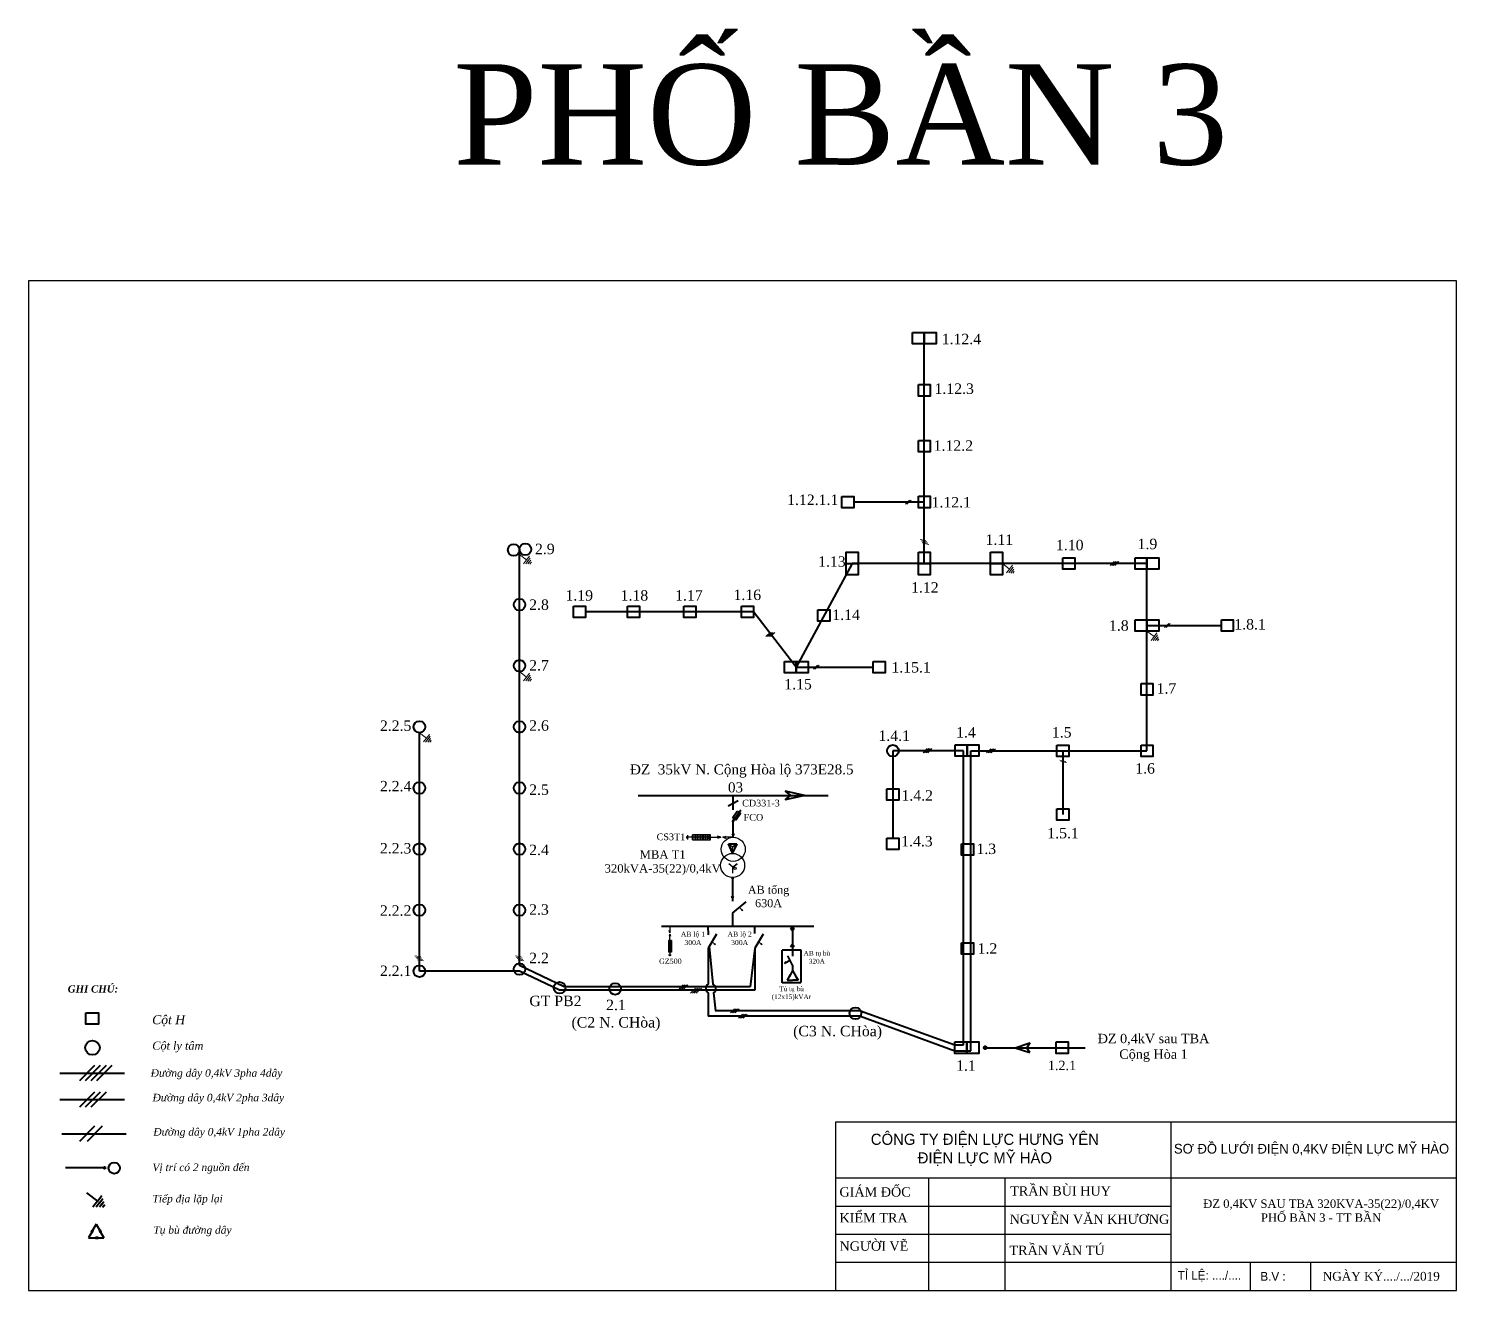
# Model space of a CAD drawing. Extents: x -2498 to 13808, y -1476 to 9052.
# Drawn here: x 8656.3 to 9083.1, y 3685.2 to 4062.4 of the extents above; entities that cross this region are included whole.
import ezdxf

# ---------------------------------------------------------------- set-up
doc = ezdxf.new("R2010")
doc.units = 0
doc.header["$LTSCALE"] = 0.08
doc.header["$MEASUREMENT"] = 0
doc.linetypes.add('DASHED2', pattern=[0.375, 0.25, -0.125])
doc.layers.get('0').update_dxf_attribs({"linetype": 'CONTINUOUS', "lineweight": 40})
doc.layers.add('Duong manh', color=8, linetype='CONTINUOUS')
doc.layers.add('khung', color=3, linetype='CONTINUOUS', lineweight=18)
doc.layers.add('NET DAM', color=6, linetype='CONTINUOUS', lineweight=25)
doc.styles.add('anh thong', font='times.ttf', dxfattribs={"height": 0.5})
doc.styles.get("Standard").update_dxf_attribs({"font": 'VHTEKN.TTF', "height": 2.5})

# ---------------------------------------------------------------- blocks, each defined once
blk = doc.blocks.new('khung')
at = {"layer": 'khung', "color": 5, "lineweight": -3, "ltscale": 4}
for p, q in [((630143, 2296298.9), (632881, 2296298.9)), ((630143, 2295554.2), (630143, 2296298.9)), ((631620.1, 2296298.9), (631620.1, 2295554.2)), ((630143, 2296050.6), (631457.3, 2296050.6)), ((630143, 2296050.6), (632881, 2296050.6)), ((630552, 2296050.6), (630552, 2295554.2)), ((630888.9, 2296050.6), (630888.9, 2295554.2)), ((630143, 2295926.5), (631620.1, 2295926.5)), ((630143, 2295802.4), (631620.1, 2295802.4)), ((630143, 2295678.3), (631512, 2295678.3)), ((630143, 2295678.3), (632881, 2295678.3)), ((631972.7, 2295554.2), (631972.7, 2295678.3)), ((632238.4, 2295554.2), (632238.4, 2295678.3))]:
    blk.add_line(p, q, dxfattribs=at)
blk.add_lwpolyline([(632881, 2300009), (626580.6, 2300009), (626580.6, 2295554.2), (632881, 2295554.2), (632881, 2300009)], dxfattribs=at)
at = {"layer": 'Duong manh', "color": 0, "lineweight": -3, "ltscale": 4}
for s, insert, char_height, width, attachment_point in [('{\\f.VnAvantH|b0|i0|c0|p34;C¤NG TY §IÖN LùC H¦NG Y£N\\P®iÖn lùc mü hµo}', (630800.1, 2296174.8), 49.141, 1314.329, 5), ('{\\f.VnAvantH|b0|i0|c0|p34;s¬ ®å l\xadíi ®iÖn 0,4kv ®iÖn lùc mü hµo}', (632241.6, 2296174.8), 43.049, 1423.665, 5), ('{\\fTimes New Roman|b0|i0|c0|p18; GIÁM ĐỐC}', (630143, 2295988.6), 41.37, 409.064, 4), ('{\\fTimes New Roman|b0|i0|c0|p18; TRẦN BÙI HUY}', (630896.3, 2295992.9), 41.37, 536.856, 4), ('{\\f.VnAvantH|b0|i0|c0|p34; \\fTimes New Roman|b0|i0|c0|p18; KIỂM TRA}', (630128, 2295874.7), 41.37, 409.064, 4), ('{\\fTimes New Roman|b0|i0|c0|p18; NGUYỄN VĂN KHƯƠNG}', (630893.6, 2295868.1), 41.37, 717.247, 4), ('{\\fTimes New Roman|b0|i0|c0|p18; NGƯỜI VẼ}', (630143, 2295749.5), 41.37, 409.064, 4), ('{\\f.VnAvantH|b0|i0|c0|p34; \\fTimes New Roman|b0|i0|c0|p18;TRẦN VĂN TÚ}', (630893.4, 2295730.7), 41.37, 536.856, 4), ('{\\f.VnAvantH|b0|i0|c0|p34; tØ lÖ: ..../....}', (631636.6, 2295616.3), 38.475, 301.491, 4), ('{\\f.VnAvantH|b0|i0|c0|p34;b.v :}', (632071.5, 2295616.3), 38.475, 424.338, 5), ('{\\fTimes New Roman|b0|i0|c0|p18;NGÀY KÝ..../.../2019}', (632549.2, 2295616.3), 38.475, 820.671, 5)]:
    blk.add_mtext(s, dxfattribs=dict(at, insert=insert, char_height=char_height, width=width, attachment_point=attachment_point))

msp = doc.modelspace()

# ---------------------------------------------------------------- hatches: boundary and pattern name
at = {"linetype": 'Continuous', "ltscale": 8}
h = msp.add_hatch(color=256, dxfattribs=at)
h.paths.add_polyline_path([(8882.26, 3782.94), (8883, 3783), (8882.88, 3783.25)])
h.paths.add_polyline_path([(8882.26, 3782.94), (8882.88, 3783.25), (8882.75, 3783.5)])
at = {"linetype": 'Continuous', "lineweight": 40, "ltscale": 8}
msp.add_hatch(color=0, dxfattribs=at).paths.add_polyline_path([(8942.66, 3757.74, 1), (8941.83, 3757.74, 1)])
at = {"linetype": 'Continuous', "ltscale": 8}
msp.add_hatch(color=256, dxfattribs=at).paths.add_polyline_path([(8679.32, 3721.79, 1), (8678.76, 3721.79, 1)])

# ---------------------------------------------------------------- linework, layer by layer
at = {"color": 0, "linetype": 'Continuous', "lineweight": 40, "ltscale": 8}
for p, q in [((8924.06, 3902.45), (8924.06, 3968.12)), ((8924.06, 3920.81), (8902.98, 3920.81)), ((8803.05, 3782.31), (8803.05, 3906.7)), ((8902.47, 3902.45), (8885.78, 3871.46)), ((8990.61, 3902.45), (8902.47, 3902.45)), ((8990.61, 3846.46), (8990.61, 3904.15)), ((8872.99, 3888.04), (8822.75, 3888.04)), ((8885.78, 3871.46), (8872.99, 3888.04)), ((8990.61, 3883.95), (9012.86, 3883.95)), ((8885.78, 3871.46), (8908.81, 3871.46)), ((8773.13, 3780.58), (8773.13, 3851.9)), ((8935.8, 3846.5), (8914.65, 3846.5)), ((8914.65, 3846.5), (8914.65, 3820.33)), ((8935.8, 3758.63), (8935.8, 3846.5)), ((8937.94, 3756.78), (8937.94, 3846.46)), ((8937.94, 3846.46), (8990.61, 3846.46)), ((8965.47, 3846.46), (8965.47, 3827.47)), ((8838.52, 3833.14), (8895.35, 3833.14)), ((8888.38, 3833.14), (8882.5, 3834.42)), ((8882.5, 3834.42), (8884.04, 3833.14)), ((8888.38, 3833.14), (8882.5, 3831.86)), ((8882.5, 3831.86), (8884.04, 3833.14)), ((8868.42, 3831.51), (8865.45, 3829.95)), ((8866.94, 3825.69), (8869.19, 3828.79)), ((8866.66, 3825.62), (8867.22, 3825.62)), ((8866.66, 3825.62), (8866.94, 3825.28)), ((8867.22, 3825.62), (8866.94, 3825.28)), ((8866.62, 3821.4), (8866.9, 3821.74)), ((8866.62, 3821.4), (8867.18, 3821.4)), ((8867.18, 3821.4), (8866.9, 3821.74)), ((8865.55, 3818.69), (8867.97, 3818.69)), ((8866.72, 3815.96), (8865.55, 3818.69)), ((8867.97, 3818.69), (8866.72, 3815.96)), ((8866.76, 3797.97), (8866.76, 3794.06)), ((8845.53, 3794.06), (8891.04, 3794.07)), ((8848.47, 3786.32), (8848.47, 3789.73)), ((8859.44, 3787.49), (8859.44, 3776.72)), ((8859.74, 3788), (8860.8, 3776.74)), ((8873.4, 3787.49), (8872.02, 3775.92)), ((8873.4, 3787.49), (8873.4, 3774.95)), ((8816.41, 3775.92), (8803.05, 3782.31)), ((8884.68, 3782.39), (8884.68, 3780.8)), ((8803.05, 3780.58), (8773.13, 3780.58)), ((8815.04, 3774.95), (8803.05, 3780.58)), ((8873.4, 3774.95), (8815.04, 3774.95)), ((8872.02, 3775.92), (8816.41, 3775.92)), ((8859.44, 3774.18), (8859.44, 3767.15)), ((8861.05, 3774.09), (8861.61, 3768.77)), ((8904.97, 3767.15), (8859.44, 3767.15)), ((8905.03, 3768.77), (8861.55, 3768.77)), ((8904.97, 3767.15), (8933.22, 3756.78)), ((8905.03, 3768.77), (8933.22, 3758.63)), ((8933.22, 3758.63), (8935.8, 3758.63)), ((8933.22, 3756.78), (8937.94, 3756.78)), ((8942.24, 3757.74), (8972.12, 3757.74)), ((8951.23, 3757.74), (8955.58, 3759.19)), ((8951.23, 3757.74), (8955.58, 3756.3)), ((8955.58, 3759.19), (8954.68, 3757.74)), ((8955.58, 3756.3), (8954.68, 3757.74))]:
    msp.add_line(p, q, dxfattribs=at)
at = {"linetype": 'Continuous', "lineweight": 9, "ltscale": 8}
for p, q in [((8919.63, 3921.43), (8918.39, 3920.19)), ((8920.1, 3921.43), (8918.86, 3920.19)), ((8924.56, 3909.34), (8922.84, 3909.65)), ((8924.83, 3908.96), (8923.1, 3909.27)), ((8925.09, 3908.57), (8923.37, 3908.89)), ((8925.36, 3908.19), (8923.63, 3908.51)), ((8803.05, 3905.17), (8805.17, 3903.53)), ((8805.17, 3903.53), (8804.29, 3902.4)), ((8805.57, 3903.22), (8804.91, 3902.37)), ((8805.17, 3903.53), (8806.05, 3904.67)), ((8805.97, 3902.91), (8805.54, 3902.34)), ((8805.57, 3903.22), (8806.23, 3904.07)), ((8805.97, 3902.91), (8806.41, 3903.47)), ((8806.37, 3902.6), (8806.15, 3902.32)), ((8806.37, 3902.6), (8806.59, 3902.88)), ((8947.43, 3902.45), (8949.54, 3900.82)), ((8949.54, 3900.82), (8950.42, 3901.95)), ((8949.94, 3900.51), (8950.6, 3901.36)), ((8980.85, 3903.07), (8979.61, 3901.83)), ((8981.31, 3903.07), (8980.07, 3901.83)), ((8981.78, 3903.07), (8980.54, 3901.83)), ((8982.24, 3903.07), (8981, 3901.83)), ((8949.54, 3900.82), (8948.66, 3899.68)), ((8949.94, 3900.51), (8949.28, 3899.65)), ((8950.34, 3900.19), (8949.91, 3899.63)), ((8950.34, 3900.19), (8950.78, 3900.76)), ((8950.74, 3899.88), (8950.53, 3899.6)), ((8950.74, 3899.88), (8950.96, 3900.17)), ((8997.12, 3884.57), (8995.88, 3883.33)), ((8997.58, 3884.57), (8996.34, 3883.33)), ((8877.93, 3881.85), (8876.69, 3880.61)), ((8878.4, 3881.85), (8877.16, 3880.61)), ((8878.86, 3881.85), (8877.62, 3880.61)), ((8879.33, 3881.85), (8878.09, 3880.61)), ((8990.61, 3882.26), (8992.72, 3880.62)), ((8992.72, 3880.62), (8991.84, 3879.49)), ((8993.12, 3880.31), (8992.46, 3879.46)), ((8992.72, 3880.62), (8993.6, 3881.75)), ((8993.52, 3880), (8993.09, 3879.43)), ((8993.12, 3880.31), (8993.78, 3881.16)), ((8993.52, 3880), (8993.97, 3880.56)), ((8993.93, 3879.69), (8994.15, 3879.97)), ((8993.93, 3879.69), (8993.71, 3879.4)), ((8892.13, 3872.08), (8890.89, 3870.84)), ((8892.6, 3872.08), (8891.36, 3870.84)), ((8803.05, 3870.17), (8805.17, 3868.53)), ((8805.17, 3868.53), (8804.29, 3867.4)), ((8805.57, 3868.22), (8804.91, 3867.37)), ((8805.17, 3868.53), (8806.05, 3869.67)), ((8805.97, 3867.91), (8805.54, 3867.34)), ((8805.57, 3868.22), (8806.23, 3869.07)), ((8805.97, 3867.91), (8806.41, 3868.47)), ((8806.37, 3867.6), (8806.15, 3867.32)), ((8806.37, 3867.6), (8806.59, 3867.88)), ((8773.13, 3851.9), (8775.24, 3850.27)), ((8775.24, 3850.27), (8774.36, 3849.13)), ((8775.64, 3849.96), (8774.98, 3849.11)), ((8775.24, 3850.27), (8776.12, 3851.4)), ((8775.64, 3849.96), (8776.3, 3850.81)), ((8776.04, 3849.64), (8776.49, 3850.21)), ((8776.04, 3849.64), (8775.61, 3849.08)), ((8776.45, 3849.33), (8776.23, 3849.05)), ((8776.45, 3849.33), (8776.67, 3849.62)), ((8924.91, 3847.12), (8923.67, 3845.88)), ((8925.38, 3847.12), (8924.14, 3845.88)), ((8925.84, 3847.12), (8924.6, 3845.88)), ((8926.31, 3847.12), (8925.07, 3845.88)), ((8943.92, 3847.08), (8942.68, 3845.84)), ((8944.39, 3847.08), (8943.15, 3845.84)), ((8944.85, 3847.08), (8943.61, 3845.84)), ((8945.32, 3847.08), (8944.08, 3845.84)), ((8966.31, 3843.32), (8964.58, 3843.64)), ((8966.57, 3842.94), (8964.85, 3843.25)), ((8773.51, 3784.87), (8771.79, 3785.19)), ((8773.78, 3784.49), (8772.05, 3784.8)), ((8774.04, 3784.11), (8772.32, 3784.42)), ((8774.31, 3783.73), (8772.58, 3784.04)), ((8803.55, 3784.87), (8801.82, 3785.19)), ((8803.81, 3784.49), (8802.09, 3784.8)), ((8804.08, 3784.11), (8802.35, 3784.42)), ((8804.34, 3783.73), (8802.62, 3784.04)), ((8851.99, 3776.54), (8850.75, 3775.3)), ((8852.46, 3776.54), (8851.22, 3775.3)), ((8852.92, 3776.54), (8851.68, 3775.3)), ((8853.39, 3776.54), (8852.15, 3775.3)), ((8855.7, 3775.54), (8854.15, 3773.99)), ((8856.28, 3775.54), (8854.73, 3773.99)), ((8856.86, 3775.54), (8855.31, 3773.99)), ((8857.44, 3775.54), (8855.89, 3773.99)), ((8867.32, 3769.39), (8866.08, 3768.15)), ((8867.78, 3769.39), (8866.54, 3768.15)), ((8868.25, 3769.39), (8867.01, 3768.15)), ((8868.71, 3769.39), (8867.47, 3768.15)), ((8869.72, 3767.77), (8868.48, 3766.53)), ((8870.19, 3767.77), (8868.95, 3766.53)), ((8870.65, 3767.77), (8869.41, 3766.53)), ((8871.12, 3767.77), (8869.88, 3766.53))]:
    msp.add_line(p, q, dxfattribs=at)
at = {"color": 0, "lineweight": 40}
for p, q in [((8866.94, 3828.87), (8866.94, 3833.14)), ((8866.94, 3820.62), (8866.94, 3825.69)), ((8866.76, 3808.62), (8866.76, 3801.53)), ((8866.76, 3797.97), (8870.78, 3801.32)), ((8859.39, 3794.06), (8859.4, 3791.43)), ((8861.89, 3791.68), (8859.44, 3787.49)), ((8873.36, 3791.91), (8873.35, 3794.07)), ((8875.85, 3791.68), (8873.4, 3787.49))]:
    msp.add_line(p, q, dxfattribs=at)
at = {"lineweight": -3}
for p, q in [((8853.02, 3820.47), (8853.02, 3820.77)), ((8853.18, 3820.27), (8853.18, 3820.97)), ((8853.35, 3819.97), (8853.35, 3821.27)), ((8854.81, 3820.62), (8853.37, 3820.62)), ((8860.15, 3821.35), (8854.81, 3821.35)), ((8854.81, 3819.89), (8854.81, 3821.35)), ((8860.15, 3820.62), (8854.81, 3820.62)), ((8855.29, 3819.89), (8855.29, 3821.35)), ((8855.78, 3819.89), (8855.78, 3821.35)), ((8856.26, 3819.89), (8856.26, 3821.35)), ((8856.75, 3819.89), (8856.75, 3821.35)), ((8857.23, 3819.89), (8857.23, 3821.35)), ((8857.72, 3819.89), (8857.72, 3821.35)), ((8858.2, 3819.89), (8858.2, 3821.35)), ((8858.69, 3819.89), (8858.69, 3821.35)), ((8860.15, 3819.89), (8859.17, 3821.35)), ((8859.17, 3819.89), (8860.15, 3821.35)), ((8859.17, 3819.89), (8859.17, 3821.35)), ((8860.15, 3819.89), (8860.15, 3821.35)), ((8860.15, 3820.62), (8863.2, 3820.62)), ((8863.2, 3820.62), (8862.25, 3820.94)), ((8863.2, 3820.62), (8862.25, 3820.3)), ((8863.88, 3820.62), (8864.83, 3820.94)), ((8866.94, 3820.62), (8863.88, 3820.62)), ((8863.88, 3820.62), (8864.83, 3820.3))]:
    msp.add_line(p, q, dxfattribs=at)
at = {"linetype": 'Continuous', "lineweight": -3, "ltscale": 8}
msp.add_line((8854.81, 3819.89), (8860.15, 3819.89), dxfattribs=at)
at = {"color": 0, "lineweight": 30}
for p, q in [((8866.72, 3817.68), (8865.55, 3818.69)), ((8866.72, 3817.68), (8867.97, 3818.69)), ((8867.97, 3818.69), (8866.72, 3817.68)), ((8866.72, 3815.96), (8866.72, 3817.68)), ((8866.82, 3811.67), (8865.66, 3812.68)), ((8866.82, 3811.67), (8868.08, 3812.68)), ((8868.08, 3812.68), (8866.82, 3811.67)), ((8866.82, 3809.95), (8866.82, 3811.67)), ((8867.16, 3808.42), (8866.42, 3808.42)), ((8866.42, 3808.42), (8866.77, 3807.96)), ((8866.77, 3807.96), (8867.16, 3808.42)), ((8866.75, 3803.13), (8866.36, 3802.68)), ((8867.1, 3802.68), (8866.75, 3803.13)), ((8866.36, 3802.68), (8867.1, 3802.68))]:
    msp.add_line(p, q, dxfattribs=at)
at = {"lineweight": 30}
for p, q in [((8868.77, 3799.64), (8869.83, 3798.64)), ((8869.83, 3798.64), (8869.4, 3798.84)), ((8869.83, 3798.64), (8869.6, 3799.06)), ((8848.01, 3792.11), (8847.81, 3792.72)), ((8848.01, 3791.68), (8847.81, 3791.07)), ((8848.01, 3794.06), (8848.01, 3792.11)), ((8848.01, 3792.11), (8848.21, 3792.72)), ((8848.01, 3789.73), (8848.01, 3791.68)), ((8848.01, 3791.68), (8848.21, 3791.07)), ((8847.55, 3789.73), (8847.55, 3786.32)), ((8848.47, 3789.73), (8847.55, 3789.11)), ((8848.47, 3789.11), (8847.55, 3789.73)), ((8848.47, 3789.73), (8847.55, 3789.73)), ((8848.47, 3789.11), (8847.55, 3789.11)), ((8848.47, 3788.8), (8847.55, 3788.8)), ((8848.47, 3788.49), (8847.55, 3788.49)), ((8848.47, 3787.87), (8847.55, 3787.87)), ((8848.47, 3787.56), (8847.55, 3787.56)), ((8848.47, 3787.25), (8847.55, 3787.25)), ((8848.47, 3786.94), (8847.55, 3786.94)), ((8848.47, 3786.63), (8847.55, 3786.63)), ((8848.47, 3786.32), (8847.55, 3786.32)), ((8848.01, 3789.73), (8848.01, 3786.32)), ((8848.01, 3786.32), (8848.01, 3785.41)), ((8860.56, 3789.5), (8861.62, 3788.49)), ((8861.62, 3788.49), (8861.19, 3788.69)), ((8861.62, 3788.49), (8861.39, 3788.91)), ((8874.52, 3789.5), (8875.58, 3788.49)), ((8875.58, 3788.49), (8875.15, 3788.69)), ((8875.58, 3788.49), (8875.35, 3788.91)), ((8848.43, 3785.39), (8847.59, 3785.39)), ((8848.24, 3785.29), (8847.78, 3785.29)), ((8848.11, 3785.18), (8847.91, 3785.18))]:
    msp.add_line(p, q, dxfattribs=at)
at = {"color": 0}
for p, q in [((8885.16, 3793.45), (8884.08, 3793.45)), ((8884.08, 3793.45), (8884.62, 3792.79)), ((8884.62, 3792.79), (8885.16, 3793.45)), ((8884.08, 3787.99), (8884.62, 3788.65)), ((8885.16, 3787.99), (8884.08, 3787.99)), ((8884.62, 3788.65), (8885.16, 3787.99))]:
    msp.add_line(p, q, dxfattribs=at)
at = {"linetype": 'Continuous', "ltscale": 8}
for p, q in [((8884.62, 3794.07), (8884.62, 3785.1)), ((8883.98, 3783.8), (8882.26, 3782.94)), ((8882.26, 3782.94), (8882.75, 3783.5)), ((8882.75, 3783.5), (8883, 3783)), ((8884.68, 3782.39), (8883.27, 3785.21)), ((8883.8, 3779.25), (8883.03, 3777.89)), ((8883.03, 3777.89), (8884.65, 3777.89)), ((8883.56, 3779.37), (8884.02, 3779.13)), ((8883.66, 3779.56), (8884.13, 3779.32)), ((8884.68, 3780.8), (8883.91, 3779.43)), ((8884.68, 3780.8), (8885.46, 3779.43)), ((8886.33, 3777.89), (8884.72, 3777.89)), ((8885.7, 3779.56), (8885.24, 3779.32)), ((8885.8, 3779.37), (8885.34, 3779.13)), ((8885.56, 3779.25), (8886.33, 3777.89)), ((8676.05, 3752.37), (8671.52, 3747.84)), ((8677.75, 3752.37), (8673.22, 3747.84)), ((8679.45, 3752.37), (8674.92, 3747.84)), ((8681.15, 3752.37), (8676.62, 3747.84)), ((8665.67, 3750.15), (8684.93, 3750.15)), ((8676.05, 3744.44), (8671.52, 3739.91)), ((8677.75, 3744.44), (8673.22, 3739.91)), ((8679.45, 3744.44), (8674.92, 3739.91)), ((8665.67, 3742.21), (8684.93, 3742.21)), ((8666.23, 3732.01), (8685.5, 3732.01)), ((8676.05, 3734.24), (8671.52, 3729.71)), ((8678.32, 3734.24), (8673.79, 3729.71)), ((8679.04, 3721.79), (8667.31, 3721.79)), ((8673.67, 3714.34), (8676.91, 3711.84)), ((8676.91, 3711.84), (8678.25, 3713.57)), ((8676.91, 3711.84), (8675.56, 3710.1)), ((8677.52, 3711.36), (8676.51, 3710.06)), ((8678.14, 3710.88), (8677.47, 3710.02)), ((8677.52, 3711.36), (8678.53, 3712.66)), ((8678.14, 3710.88), (8678.81, 3711.75)), ((8678.75, 3710.41), (8678.41, 3709.97)), ((8678.75, 3710.41), (8679.09, 3710.84)), ((8676.5, 3704.96), (8675.41, 3703.05)), ((8676.5, 3704.96), (8677.58, 3703.05)), ((8675.27, 3702.79), (8674.19, 3700.9)), ((8674.19, 3700.9), (8676.45, 3700.9)), ((8674.93, 3702.96), (8675.58, 3702.63)), ((8675.08, 3703.22), (8675.72, 3702.89)), ((8676.45, 3700.9), (8676.49, 3700.9)), ((8676.49, 3701.26), (8676.49, 3700.53)), ((8676.84, 3701.26), (8676.84, 3700.53)), ((8676.84, 3700.9), (8678.8, 3700.9)), ((8677.92, 3703.22), (8677.27, 3702.89)), ((8678.06, 3702.96), (8677.41, 3702.63)), ((8677.72, 3702.79), (8678.8, 3700.9))]:
    msp.add_line(p, q, dxfattribs=at)
at = {"color": 0, "linetype": 'Continuous', "lineweight": 40, "ltscale": 8}
for points in [[(8920.51, 3971.56), (8924.06, 3971.56), (8924.06, 3968.17), (8920.51, 3968.17)], [(8924.06, 3971.52), (8927.61, 3971.52), (8927.61, 3968.12), (8924.06, 3968.12)], [(8922.29, 3955.93), (8925.83, 3955.93), (8925.83, 3952.54), (8922.29, 3952.54)], [(8922.29, 3939.24), (8925.83, 3939.24), (8925.83, 3935.84), (8922.29, 3935.84)], [(8899.43, 3922.51), (8902.98, 3922.51), (8902.98, 3919.12), (8899.43, 3919.12)], [(8922.29, 3922.55), (8925.83, 3922.55), (8925.83, 3919.15), (8922.29, 3919.15)], [(8922.29, 3905.85), (8925.83, 3905.85), (8925.83, 3902.45), (8922.29, 3902.45)], [(8943.88, 3905.85), (8947.43, 3905.85), (8947.43, 3902.45), (8943.88, 3902.45)], [(8900.7, 3902.45), (8904.24, 3902.45), (8904.24, 3899.06), (8900.7, 3899.06)], [(8922.29, 3902.45), (8925.83, 3902.45), (8925.83, 3899.06), (8922.29, 3899.06)], [(8943.88, 3902.45), (8947.43, 3902.45), (8947.43, 3899.06), (8943.88, 3899.06)], [(8965.47, 3904.15), (8969.02, 3904.15), (8969.02, 3900.75), (8965.47, 3900.75)], [(8987.06, 3904.15), (8990.61, 3904.15), (8990.61, 3900.75), (8987.06, 3900.75)], [(8990.61, 3904.15), (8994.16, 3904.15), (8994.16, 3900.75), (8990.61, 3900.75)], [(8819.2, 3889.74), (8822.75, 3889.74), (8822.75, 3886.34), (8819.2, 3886.34)], [(8835.38, 3889.74), (8838.93, 3889.74), (8838.93, 3886.34), (8835.38, 3886.34)], [(8852.18, 3889.74), (8855.73, 3889.74), (8855.73, 3886.34), (8852.18, 3886.34)], [(8869.44, 3889.74), (8872.99, 3889.74), (8872.99, 3886.34), (8869.44, 3886.34)], [(8892.23, 3888.66), (8895.78, 3888.66), (8895.78, 3885.26), (8892.23, 3885.26)], [(8987.06, 3885.65), (8990.61, 3885.65), (8990.61, 3882.26), (8987.06, 3882.26)], [(8990.61, 3885.65), (8994.16, 3885.65), (8994.16, 3882.26), (8990.61, 3882.26)], [(9012.86, 3885.65), (9016.41, 3885.65), (9016.41, 3882.26), (9012.86, 3882.26)], [(8882.23, 3873.16), (8885.78, 3873.16), (8885.78, 3869.76), (8882.23, 3869.76)], [(8885.78, 3873.16), (8889.32, 3873.16), (8889.32, 3869.76), (8885.78, 3869.76)], [(8908.81, 3873.16), (8912.36, 3873.16), (8912.36, 3869.76), (8908.81, 3869.76)], [(8988.83, 3866.55), (8992.38, 3866.55), (8992.38, 3863.16), (8988.83, 3863.16)], [(8933.28, 3848.31), (8936.83, 3848.31), (8936.83, 3844.91), (8933.28, 3844.91)], [(8936.83, 3848.31), (8940.38, 3848.31), (8940.38, 3844.91), (8936.83, 3844.91)], [(8963.69, 3848.16), (8967.24, 3848.16), (8967.24, 3844.76), (8963.69, 3844.76)], [(8988.83, 3848.16), (8992.38, 3848.16), (8992.38, 3844.76), (8988.83, 3844.76)], [(8912.87, 3835.12), (8916.42, 3835.12), (8916.42, 3831.72), (8912.87, 3831.72)], [(8963.69, 3829.16), (8967.24, 3829.16), (8967.24, 3825.77), (8963.69, 3825.77)], [(8868.07, 3828.47), (8869.14, 3827.75), (8867.84, 3825.84), (8866.77, 3826.56)], [(8912.87, 3820.33), (8916.42, 3820.33), (8916.42, 3816.94), (8912.87, 3816.94)], [(8935.22, 3818.69), (8938.77, 3818.69), (8938.77, 3815.29), (8935.22, 3815.29)], [(8935.22, 3789.06), (8938.77, 3789.06), (8938.77, 3785.67), (8935.22, 3785.67)], [(8933.22, 3759.44), (8936.77, 3759.44), (8936.77, 3756.04), (8933.22, 3756.04)], [(8936.77, 3759.44), (8940.32, 3759.44), (8940.32, 3756.04), (8936.77, 3756.04)], [(8963.47, 3759.44), (8967.01, 3759.44), (8967.01, 3756.04), (8963.47, 3756.04)]]:
    msp.add_lwpolyline(points, close=True, dxfattribs=at)
msp.add_lwpolyline([(8900.7, 3902.45), (8900.7, 3905.85), (8904.24, 3905.85), (8904.24, 3902.45), (8902.47, 3902.45)], dxfattribs=at)
at = {"linetype": 'DASHED2', "ltscale": 8}
msp.add_lwpolyline([(8881.53, 3786.96), (8887.19, 3786.96), (8887.19, 3777.1), (8881.53, 3777.1)], close=True, dxfattribs=at)
at = {"linetype": 'Continuous', "ltscale": 8}
msp.add_lwpolyline([(8673.39, 3768.16), (8677.23, 3768.16), (8677.23, 3764.78), (8673.39, 3764.78)], close=True, dxfattribs=at)
at = {"color": 0, "linetype": 'Continuous', "lineweight": 40, "ltscale": 8}
for centre, radius in [((8801.32, 3906.51), 1.74), ((8804.79, 3906.7), 1.74), ((8803.05, 3890.17), 1.74), ((8803.05, 3871.91), 1.74), ((8773.13, 3853.64), 1.74), ((8803.05, 3853.64), 1.74), ((8914.65, 3846.5), 1.74), ((8773.13, 3835.37), 1.74), ((8803.05, 3835.37), 1.74), ((8773.13, 3817.11), 1.74), ((8803.05, 3817.11), 1.74), ((8773.13, 3798.84), 1.74), ((8803.05, 3798.84), 1.74), ((8773.13, 3780.58), 1.74), ((8803.05, 3781.21), 1.74), ((8815.04, 3775.65), 1.74), ((8831.65, 3775.31), 1.74), ((8903.47, 3768.01), 1.74), ((8942.24, 3757.74), 0.416)]:
    msp.add_circle(centre, radius, dxfattribs=at)
at = {"color": 0, "lineweight": 30}
for centre, radius in [((8866.94, 3817.03), 3.59), ((8866.76, 3812.22), 3.59), ((8867.48, 3811.38), 0.344)]:
    msp.add_circle(centre, radius, dxfattribs=at)
at = {"linetype": 'Continuous', "ltscale": 8}
for centre, radius in [((8675.41, 3757.73), 2.17), ((8679.04, 3721.79), 0.28), ((8681.92, 3721.76), 1.69)]:
    msp.add_circle(centre, radius, dxfattribs=at)
at = {"color": 0, "linetype": 'Continuous', "lineweight": 40, "ltscale": 8}
for centre, radius, start, end in [((8860.23, 3775.45), 1.5, 121.988, 238.012), ((8860.29, 3775.36), 1.48, 300.8108, 69.9173)]:
    msp.add_arc(centre, radius, start, end, dxfattribs=at)
at = {"linetype": 'Continuous', "lineweight": 9, "ltscale": 8}
for p in [(8805.57, 3903.22), (8805.97, 3902.91), (8806.37, 3902.6), (8949.94, 3900.51), (8950.34, 3900.19), (8950.74, 3899.88), (8993.12, 3880.31), (8993.52, 3880), (8993.93, 3879.69), (8805.57, 3868.22), (8805.97, 3867.91), (8806.37, 3867.6), (8775.64, 3849.96), (8776.04, 3849.64), (8776.45, 3849.33)]:
    msp.add_point(p, dxfattribs=at)
at = {"linetype": 'Continuous', "ltscale": 8}
for p in [(8677.52, 3711.36), (8678.14, 3710.88), (8678.75, 3710.41)]:
    msp.add_point(p, dxfattribs=at)

# ---------------------------------------------------------------- block references
at = {"layer": 'NET DAM', "color": 7, "xscale": 0.06774451200000002, "yscale": 0.06774451200000002, "zscale": 0.06774451200000002}
msp.add_blockref('khung', (-33791.09, -151826.03), dxfattribs=at)

# ---------------------------------------------------------------- texts
at = {"color": 0, "linetype": 'Continuous', "lineweight": 30, "ltscale": 10, "attachment_point": 1}
for s, insert, char_height, width in [('{\\fTimes New Roman|b0|i0|c0|p18;PHỐ BẦN 3}', (8783.25, 4051.73), 30, 283.6535), ('\\pxqc;{\\fTimes New Roman|b0|i0|c238|p18;Đ\\fTimes New Roman|b0|i0|c0|p18;Z 0,4KV SAU TBA 320KVA-35(22)/0,4KV \\PPHỐ BẦN 3 - TT BẦN}', (8976.67, 3712.36), 2.5, 131.9777)]:
    msp.add_mtext(s, dxfattribs=dict(at, insert=insert, char_height=char_height, width=width))
at = {"color": 0, "lineweight": 30, "style": 'anh thong'}
for s, insert, char_height, width, attachment_point in [('1.12.4', (8935.15, 3971.14), 3.12, 40.1436, 2), ('1.12.3', (8932.99, 3956.29), 3.12, 40.1436, 2), ('1.12.2', (8932.74, 3939.28), 3.12, 40.1436, 2), ('1.12.1.1', (8890.7, 3923.08), 3.12, 40.1436, 2), ('1.12.1', (8932.11, 3922.35), 3.12, 40.1436, 2), ('1.11', (8946.48, 3911.15), 3.12, 40.1436, 2), ('1.9', (8990.75, 3909.88), 3.12, 40.1436, 2), ('2.9', (8810.62, 3908.38), 3.12, 40.1436, 2), ('1.10', (8967.53, 3909.55), 3.12, 40.1436, 2), ('1.13', (8896.43, 3904.63), 3.12, 40.1436, 2), ('1.12', (8924.22, 3896.88), 3.12, 40.1436, 2), ('1.19', (8820.91, 3894.49), 3.12, 40.1436, 2), ('1.18', (8837.4, 3894.49), 3.12, 40.1436, 2), ('1.17', (8853.69, 3894.49), 3.12, 40.1436, 2), ('1.16', (8871.15, 3894.67), 3.12, 40.1436, 2), ('2.8', (8808.88, 3891.72), 3.12, 40.1436, 2), ('1.14', (8900.66, 3888.7), 3.12, 40.1436, 2), ('1.8', (8982.2, 3885.49), 3.12, 40.1436, 2), ('1.8.1', (9021.43, 3885.86), 3.12, 40.1436, 2), ('2.7', (8808.88, 3873.58), 3.12, 40.1436, 2), ('1.15.1', (8920.11, 3873), 3.12, 40.1436, 2), ('1.15', (8886.31, 3867.96), 3.12, 40.1436, 2), ('1.7', (8996.44, 3866.68), 3.12, 40.1436, 2), ('2.2.5', (8766.03, 3855.55), 3.12, 40.1436, 2), ('2.6', (8808.88, 3855.6), 3.12, 40.1436, 2), ('1.4.1', (8915.05, 3852.55), 3.12, 40.1436, 2), ('1.4', (8936.5, 3853.57), 3.12, 40.1436, 2), ('1.5', (8965.13, 3853.57), 3.12, 40.1436, 2), ('{\\fTimes New Roman|b0|i0|c238|p18;Đ}Z  35kV N. Cộng Hòa lộ 373E28.5', (8902.9, 3842.43), 3, 125.625, 3), ('1.6', (8990.05, 3842.78), 3.12, 40.1436, 2), ('2.2.4', (8766.03, 3837.48), 3.12, 40.1436, 2), ('03', (8865.36, 3837.05), 3, 30.4533, 1), ('2.5', (8808.88, 3836.42), 3.12, 40.1436, 2), ('1.4.2', (8921.93, 3834.7), 3.12, 40.1436, 2), ('CD331-3', (8875.22, 3831.85), 2, 42.88, 2), ('FCO', (8872.98, 3827.59), 2, 42.88, 2), ('CS3T1', (8848.32, 3821.76), 2, 42.88, 2), ('1.4.3', (8921.84, 3821.03), 3.12, 40.1436, 2), ('1.5.1', (8965.53, 3823.43), 3.12, 40.1436, 2), ('2.2.3', (8766.03, 3818.91), 3.12, 40.1436, 2), ('2.4', (8808.88, 3818.43), 3.12, 40.1436, 2), ('MBA T1\\P320kVA-35(22)/0,4kV', (8845.85, 3816.75), 2.5, 92.4689, 2), ('1.3', (8942.58, 3818.74), 3.12, 40.1436, 2), ('AB tổng\\P630A', (8877.5, 3806.13), 2.4, 42.88, 2), ('2.2.2', (8766.03, 3800.29), 3.12, 40.1436, 2), ('2.3', (8808.88, 3800.6), 3.12, 40.1436, 2), ('AB lộ 1\\P300A', (8854.9, 3792.42), 1.5, 42.88, 2), ('AB lộ 2\\P300A', (8868.86, 3792.42), 1.5, 42.88, 2), ('2.2', (8808.88, 3786.11), 3.12, 40.1436, 2), ('1.2', (8942.93, 3788.96), 3.12, 40.1436, 2), ('2.2.1', (8766.03, 3782.28), 3.12, 40.1436, 2), ('GZ500', (8844.77, 3784.36), 1.56, 50.6483, 1), ('GT PB2', (8813.8, 3773.27), 3.12, 40.1436, 2), ('2.1\\P(C2 N. CHòa)', (8831.89, 3772.08), 3.12, 40.1436, 2), ('{\\fTimes New Roman|b0|i1|c0|p18;Cột H}', (8693.24, 3767.45), 2.6984, 46.8904, 1), ('(C3 N. CHòa)', (8898.13, 3764.26), 3.12, 40.1436, 2), ('ĐZ 0,4kV sau TBA Cộng Hòa 1', (8992.56, 3761.88), 2.8, 40.1436, 2), ('{\\fTimes New Roman|b0|i1|c0|p18;Cột ly tâm}', (8693.27, 3759.56), 2.4296, 46.8904, 1), ('1.1', (8936.5, 3753.96), 3.12, 40.1436, 2), ('1.2.1', (8965.21, 3753.82), 2.8, 40.1436, 2)]:
    msp.add_mtext(s, dxfattribs=dict(at, insert=insert, char_height=char_height, width=width, attachment_point=attachment_point))
at = {"linetype": 'Continuous', "ltscale": 8, "attachment_point": 2, "style": 'anh thong'}
for s, insert, char_height, width in [('AB tụ bù\\P320A', (8891.93, 3786.65), 1.415, 46.0057), ('Tủ tụ bù\\P(12x15)kVAr', (8884.35, 3776.04), 1.4152, 27.9977)]:
    msp.add_mtext(s, dxfattribs=dict(at, insert=insert, char_height=char_height, width=width))
at = {"attachment_point": 1, "style": 'anh thong'}
for s, insert, char_height, width in [('{\\fTimes New Roman|b1|i1|c0|p18;GHI CHÚ:}', (8668.01, 3776.38), 2.1533, 31.0305), ('{\\fTimes New Roman|b0|i1|c238|p18;Đ\\fTimes New Roman|b0|i1|c0|p18;ường dây 0,4kV 3pha 4dây}', (8692.81, 3751.3), 2.2666, 57.8736), ('{\\fTimes New Roman|b0|i1|c238|p18;Đư\\fTimes New Roman|b0|i1|c0|p18;ờng dây 0,4kV 2pha 3dây}', (8693.36, 3743.95), 2.2666, 57.8736), ('{\\fTimes New Roman|b0|i1|c238|p18;Đư\\fTimes New Roman|b0|i1|c0|p18;ờng dây 0,4kV 1pha 2dây}', (8693.6, 3733.72), 2.2666, 57.8736), ('{\\fTimes New Roman|b0|i1|c0|p18;Vị trí có 2 nguồn đến}', (8693.33, 3723.11), 2.2666, 57.8736), ('{\\fTimes New Roman|b0|i1|c0|p18;Tiếp địa lặp lại}', (8693.33, 3713.73), 2.2666, 57.8736), ('{\\fTimes New Roman|b0|i1|c0|p18;Tụ bù đường dây}', (8693.6, 3704.37), 2.2666, 57.8736)]:
    msp.add_mtext(s, dxfattribs=dict(at, insert=insert, char_height=char_height, width=width))

doc.saveas('drawing.dxf')
